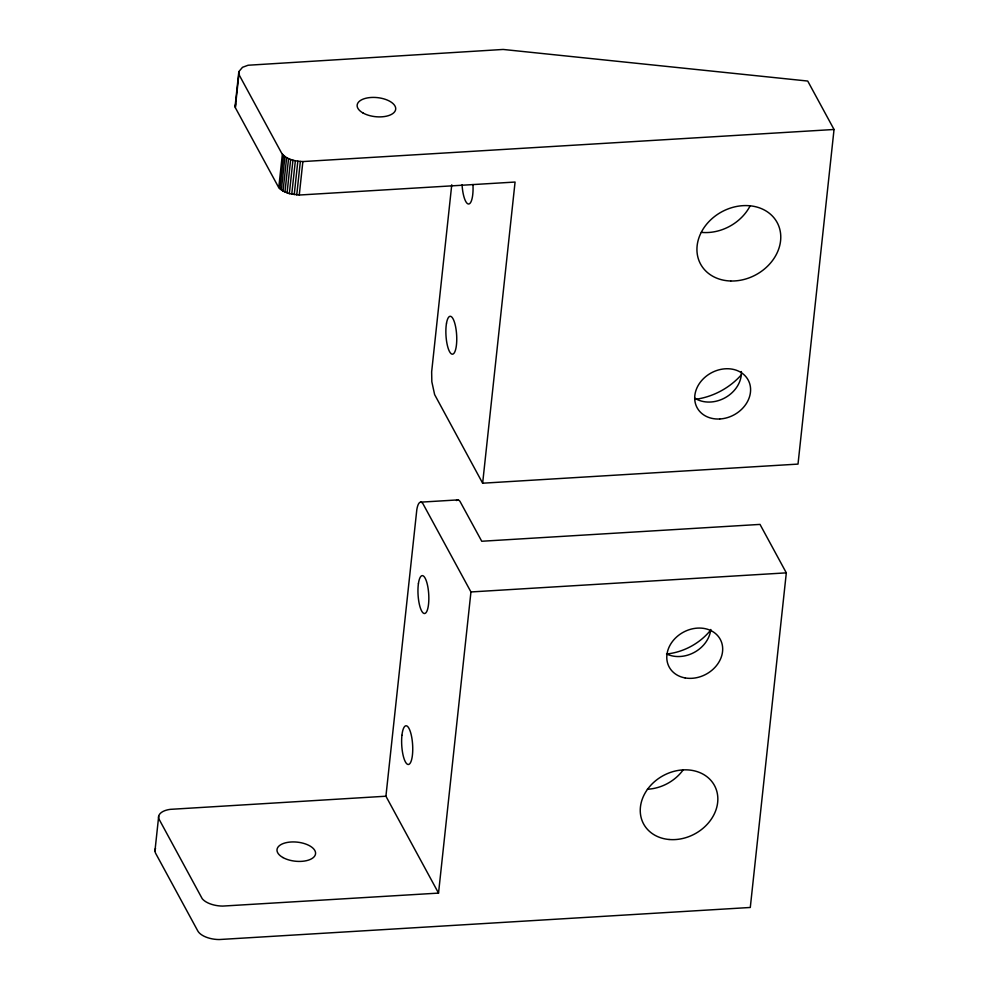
<?xml version="1.0" encoding="UTF-8"?>
<svg xmlns="http://www.w3.org/2000/svg" width="989" height="989" viewBox="0 0 989 989"><rect width="100%" height="100%" fill="white"/><g stroke="black" fill="none" stroke-linecap="round" stroke-linejoin="round"><path stroke-width="1.48" d="M235.098 106.342L238.831 71.641L242.515 67.301L248.103 65.237L503.166 49.45L807.729 81.049L834.036 129.485L798.012 464.101L482.644 483.201L515.071 182.05L299.259 195.031L289.344 193.646L283.039 191.1L278.762 187.65L235.308 107.616L235.691 103.894M238.831 71.641L239.437 75.424L281.519 152.936C286.192 159.637 295.229 161.244 302.869 161.566L834.036 129.485M154.964 850.861L158.697 816.16M235.308 107.616L238.905 74.15M278.762 187.65L282.36 154.197M279.912 188.874L283.509 155.409M281.346 190.024L284.943 156.559M283.039 191.1L286.637 157.634M284.956 192.064L288.553 158.599M287.07 192.917L290.667 159.464M289.344 193.646L292.954 160.181M291.755 194.227L295.352 160.762M294.228 194.66L297.837 161.195M296.749 194.932L300.347 161.467M299.259 195.031L302.869 161.566M385.92 796.219L416.814 509.694A19.372 5.44 86.5 0 1 422.896 503.636L470.949 591.954L438.535 893.104L222.723 906.085A19.372 9.581 6.1 0 1 202.226 898.717L158.772 818.669A19.372 9.581 6.1 0 1 170.207 809.361L385.92 796.219L438.535 893.104M451.75 184.807L431.649 371.852L431.834 381.766L434.628 394.599L482.644 483.201M456.448 500.558A19.372 5.44 86.5 0 1 459.996 501.386L481.742 541.255L760.009 524.405L786.317 572.854L750.292 907.469L219.125 939.55A19.372 9.581 6.1 0 1 197.775 930.921L155.693 853.408A19.372 9.581 6.1 0 1 155.545 848.414M420.733 502.152L457.833 499.902M470.949 591.954L786.317 572.854M472.952 184.547A19.372 5.44 86.5 0 1 468.625 204.006A19.372 5.44 86.5 0 1 462.061 184.795M741.354 371.543A29.052 23.884 -28.5 0 1 725.444 397.566A29.052 23.884 -28.5 0 1 694.698 398.085M741.231 374.942A62.937 51.749 -28.5 0 1 694.97 399.383M750.181 205.761A43.578 35.827 -28.5 0 1 701.362 232.366M682.966 770.184A40.326 33.156 -28.5 0 1 647.412 789.234M710.745 629.486A29.052 23.884 -28.5 0 1 666.846 654.075M710.732 630.03A55.384 45.531 -28.5 0 1 666.512 654.013M446.521 323.131A18.964 5.328 86.5 0 0 451.429 353.901A18.964 5.328 86.5 0 0 455.954 328.707A18.964 5.328 86.5 0 0 446.521 323.131M719.683 418.99A29.052 23.884 -28.5 0 0 748.203 380.073A29.052 23.884 -28.5 0 0 700.051 382.582A29.052 23.884 -28.5 0 0 719.683 418.99M363.062 113.018A19.372 9.581 6.1 0 0 395.143 110.991A19.372 9.581 6.1 0 0 371.06 97.478A19.372 9.581 6.1 0 0 363.062 113.018M730.71 281A43.578 35.827 -28.5 0 0 778.541 225.467A43.578 35.827 -28.5 0 0 707.296 223.415A43.578 35.827 -28.5 0 0 730.71 281M669.071 839.488A40.314 33.144 -28.5 0 0 716.506 790.273A40.314 33.144 -28.5 0 0 651.566 784.462A40.314 33.144 -28.5 0 0 669.071 839.488M685.167 677.935A29.052 23.884 -28.5 0 0 722.267 644.865A29.052 23.884 -28.5 0 0 676.773 636.829A29.052 23.884 -28.5 0 0 685.167 677.935M418.421 583.621A18.964 5.328 86.5 0 0 423.935 613.427A18.964 5.328 86.5 0 0 427.804 586.675A18.964 5.328 86.5 0 0 418.421 583.621M401.93 735.334A19.372 5.44 86.5 0 0 408.21 764.485A19.372 5.44 86.5 0 0 411.399 735.631A19.372 5.44 86.5 0 0 401.93 735.334M282.916 857.537A19.372 9.581 6.1 0 0 315.009 855.51A19.372 9.581 6.1 0 0 290.927 841.998A19.372 9.581 6.1 0 0 282.916 857.537"/></g></svg>
